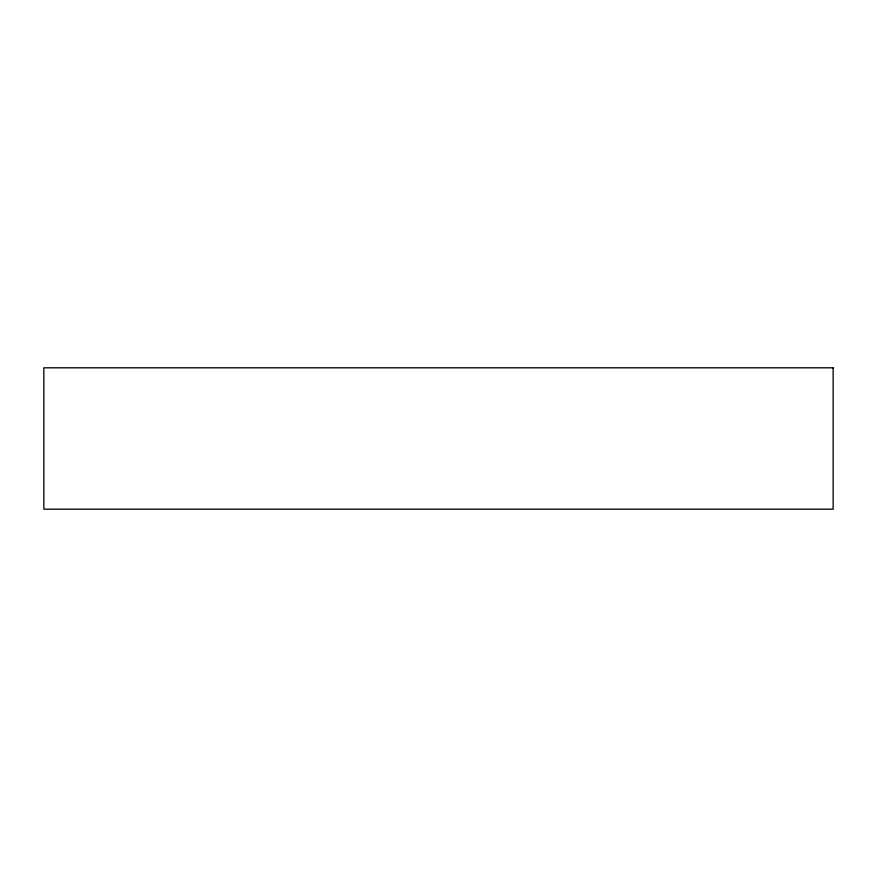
<?xml version="1.0" encoding="UTF-8"?>
<svg xmlns="http://www.w3.org/2000/svg" width="877" height="877" viewBox="0 0 877 877"><rect width="100%" height="100%" fill="white"/><g stroke="black" fill="none" stroke-linecap="round" stroke-linejoin="round"><path stroke-width="1.32" d="M833.15 367.814L43.85 367.814L43.85 509.186L833.15 509.186L833.15 367.814"/></g></svg>
